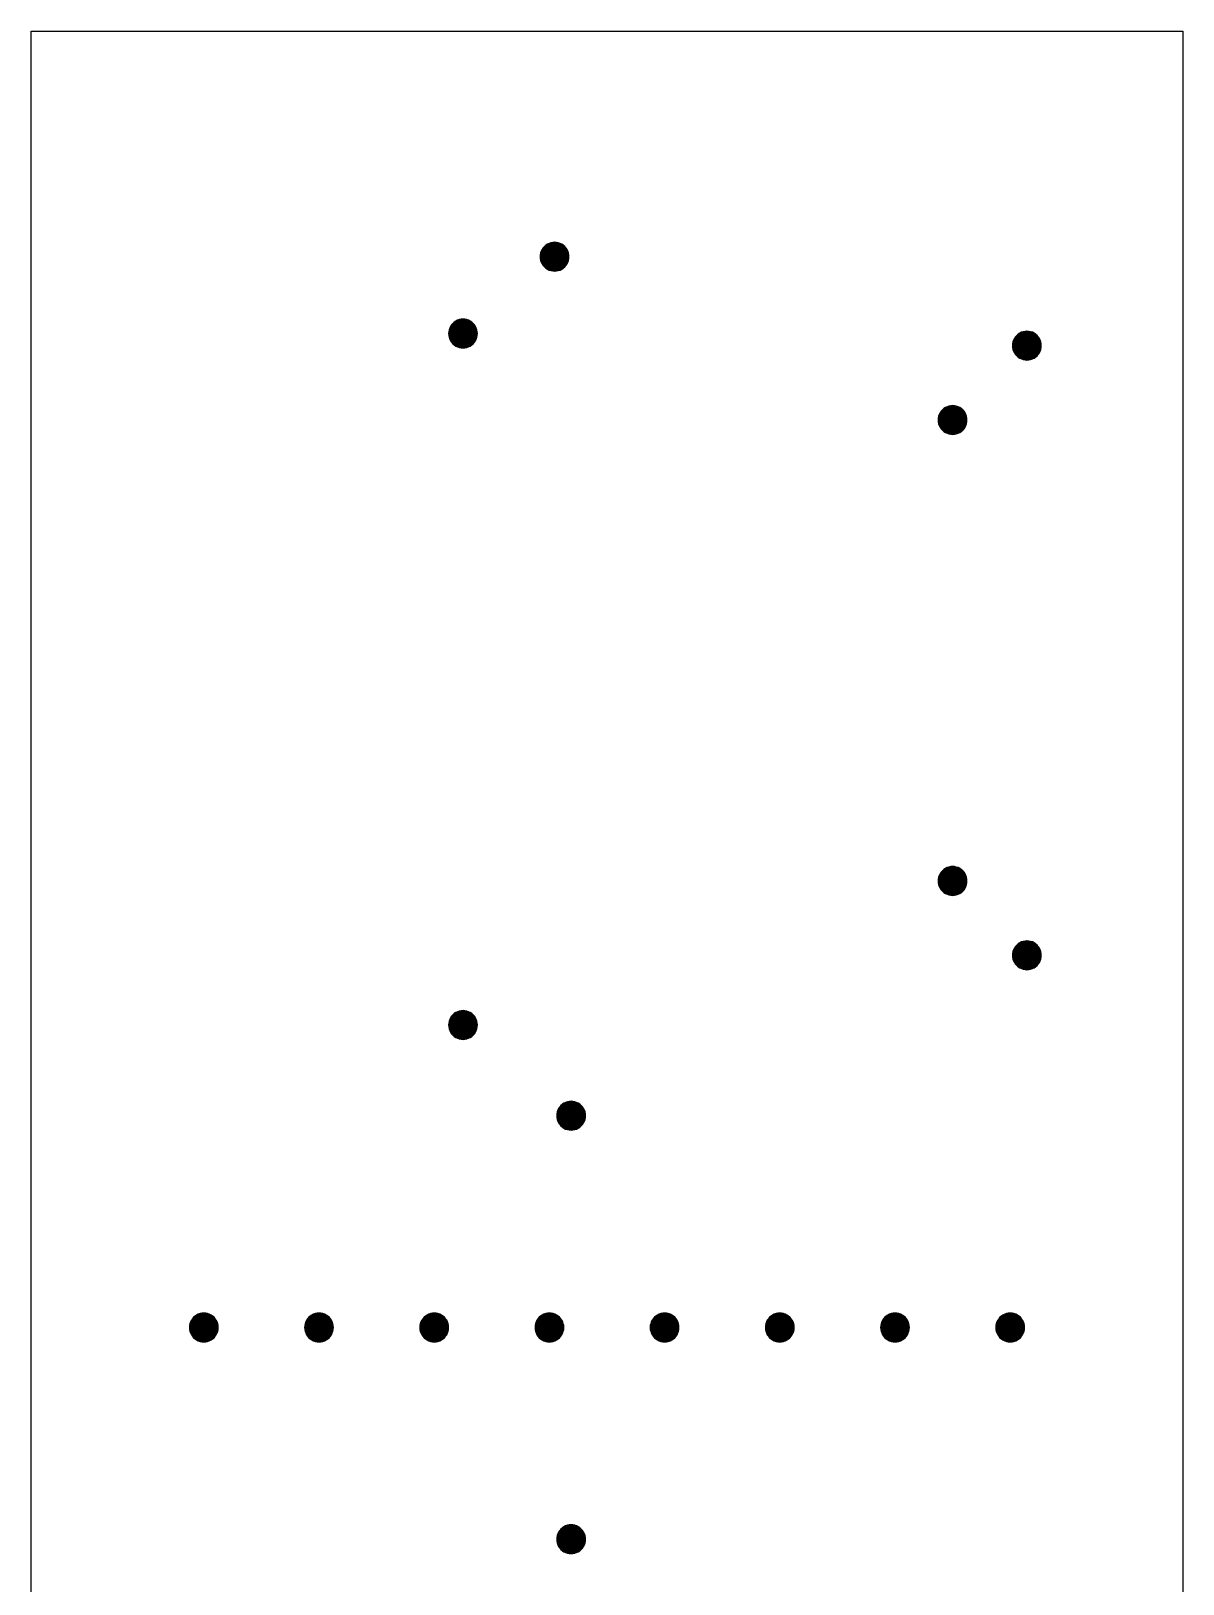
# Model space of a CAD drawing. Extents: x -2 to 177, y -6 to 16.
# Drawn here: x 48 to 52, y 10.11 to 15.5 of the extents above; entities that cross this region are included whole.
import ezdxf

# ---------------------------------------------------------------- set-up
doc = ezdxf.new("R2010")
doc.units = 0
doc.layers.add('Outline', color=1, linetype='continuous')
doc.layers.add('V4', color=164, linetype='continuous')

msp = doc.modelspace()

# ---------------------------------------------------------------- linework, layer by layer
at = {"layer": 'Outline'}
msp.add_lwpolyline([(52, 15.5), (52, 6.5), (48, 6.5), (48, 15.5)], close=True, dxfattribs=at)
at = {"layer": 'V4'}
for points in [[(49.8679, 14.7168), (49.8675, 14.7233), (49.8662, 14.7297), (49.8641, 14.7359), (49.8612, 14.7418), (49.8576, 14.7472), (49.8533, 14.7521), (49.8483, 14.7564), (49.8429, 14.7601), (49.837, 14.763), (49.8308, 14.7651), (49.8244, 14.7663), (49.8179, 14.7668), (49.8114, 14.7663), (49.805, 14.7651), (49.7988, 14.763), (49.7929, 14.7601), (49.7875, 14.7564), (49.7826, 14.7521), (49.7782, 14.7472), (49.7746, 14.7418), (49.7717, 14.7359), (49.7696, 14.7297), (49.7683, 14.7233), (49.7679, 14.7168), (49.7683, 14.7102), (49.7696, 14.7038), (49.7717, 14.6976), (49.7746, 14.6918), (49.7782, 14.6863), (49.7826, 14.6814), (49.7875, 14.6771), (49.7929, 14.6735), (49.7988, 14.6706), (49.805, 14.6685), (49.8114, 14.6672), (49.8179, 14.6668), (49.8244, 14.6672), (49.8308, 14.6685), (49.837, 14.6706), (49.8429, 14.6735), (49.8483, 14.6771), (49.8533, 14.6814), (49.8576, 14.6863), (49.8612, 14.6918), (49.8641, 14.6976), (49.8662, 14.7038), (49.8675, 14.7102), (49.8679, 14.7168)], [(49.55, 14.45), (49.5496, 14.4565), (49.5483, 14.4629), (49.5462, 14.4691), (49.5433, 14.475), (49.5397, 14.4804), (49.5354, 14.4854), (49.5304, 14.4897), (49.525, 14.4933), (49.5191, 14.4962), (49.5129, 14.4983), (49.5065, 14.4996), (49.5, 14.5), (49.4935, 14.4996), (49.4871, 14.4983), (49.4809, 14.4962), (49.475, 14.4933), (49.4696, 14.4897), (49.4646, 14.4854), (49.4603, 14.4804), (49.4567, 14.475), (49.4538, 14.4691), (49.4517, 14.4629), (49.4504, 14.4565), (49.45, 14.45), (49.4504, 14.4435), (49.4517, 14.4371), (49.4538, 14.4309), (49.4567, 14.425), (49.4603, 14.4196), (49.4646, 14.4146), (49.4696, 14.4103), (49.475, 14.4067), (49.4809, 14.4038), (49.4871, 14.4017), (49.4935, 14.4004), (49.5, 14.4), (49.5065, 14.4004), (49.5129, 14.4017), (49.5191, 14.4038), (49.525, 14.4067), (49.5304, 14.4103), (49.5354, 14.4146), (49.5397, 14.4196), (49.5433, 14.425), (49.5462, 14.4309), (49.5483, 14.4371), (49.5496, 14.4435), (49.55, 14.45)], [(51.5081, 14.4081), (51.5077, 14.4146), (51.5064, 14.421), (51.5043, 14.4272), (51.5014, 14.4331), (51.4978, 14.4385), (51.4934, 14.4434), (51.4885, 14.4478), (51.4831, 14.4514), (51.4772, 14.4543), (51.471, 14.4564), (51.4646, 14.4577), (51.4581, 14.4581), (51.4516, 14.4577), (51.4452, 14.4564), (51.439, 14.4543), (51.4331, 14.4514), (51.4277, 14.4478), (51.4227, 14.4434), (51.4184, 14.4385), (51.4148, 14.4331), (51.4119, 14.4272), (51.4098, 14.421), (51.4085, 14.4146), (51.4081, 14.4081), (51.4085, 14.4016), (51.4098, 14.3952), (51.4119, 14.389), (51.4148, 14.3831), (51.4184, 14.3777), (51.4227, 14.3727), (51.4277, 14.3684), (51.4331, 14.3648), (51.439, 14.3619), (51.4452, 14.3598), (51.4516, 14.3585), (51.4581, 14.3581), (51.4646, 14.3585), (51.471, 14.3598), (51.4772, 14.3619), (51.4831, 14.3648), (51.4885, 14.3684), (51.4934, 14.3727), (51.4978, 14.3777), (51.5014, 14.3831), (51.5043, 14.389), (51.5064, 14.3952), (51.5077, 14.4016), (51.5081, 14.4081)], [(51.25, 14.15), (51.2496, 14.1565), (51.2483, 14.1629), (51.2462, 14.1691), (51.2433, 14.175), (51.2397, 14.1804), (51.2354, 14.1854), (51.2304, 14.1897), (51.225, 14.1933), (51.2191, 14.1962), (51.2129, 14.1983), (51.2065, 14.1996), (51.2, 14.2), (51.1935, 14.1996), (51.1871, 14.1983), (51.1809, 14.1962), (51.175, 14.1933), (51.1696, 14.1897), (51.1646, 14.1854), (51.1603, 14.1804), (51.1567, 14.175), (51.1538, 14.1691), (51.1517, 14.1629), (51.1504, 14.1565), (51.15, 14.15), (51.1504, 14.1435), (51.1517, 14.1371), (51.1538, 14.1309), (51.1567, 14.125), (51.1603, 14.1196), (51.1646, 14.1146), (51.1696, 14.1103), (51.175, 14.1067), (51.1809, 14.1038), (51.1871, 14.1017), (51.1935, 14.1004), (51.2, 14.1), (51.2065, 14.1004), (51.2129, 14.1017), (51.2191, 14.1038), (51.225, 14.1067), (51.2304, 14.1103), (51.2354, 14.1146), (51.2397, 14.1196), (51.2433, 14.125), (51.2462, 14.1309), (51.2483, 14.1371), (51.2496, 14.1435), (51.25, 14.15)], [(51.25, 12.55), (51.2496, 12.5565), (51.2483, 12.5629), (51.2462, 12.5691), (51.2433, 12.575), (51.2397, 12.5804), (51.2354, 12.5854), (51.2304, 12.5897), (51.225, 12.5933), (51.2191, 12.5962), (51.2129, 12.5983), (51.2065, 12.5996), (51.2, 12.6), (51.1935, 12.5996), (51.1871, 12.5983), (51.1809, 12.5962), (51.175, 12.5933), (51.1696, 12.5897), (51.1646, 12.5854), (51.1603, 12.5804), (51.1567, 12.575), (51.1538, 12.5691), (51.1517, 12.5629), (51.1504, 12.5565), (51.15, 12.55), (51.1504, 12.5435), (51.1517, 12.5371), (51.1538, 12.5309), (51.1567, 12.525), (51.1603, 12.5196), (51.1646, 12.5146), (51.1696, 12.5103), (51.175, 12.5067), (51.1809, 12.5038), (51.1871, 12.5017), (51.1935, 12.5004), (51.2, 12.5), (51.2065, 12.5004), (51.2129, 12.5017), (51.2191, 12.5038), (51.225, 12.5067), (51.2304, 12.5103), (51.2354, 12.5146), (51.2397, 12.5196), (51.2433, 12.525), (51.2462, 12.5309), (51.2483, 12.5371), (51.2496, 12.5435), (51.25, 12.55)], [(51.5081, 12.2919), (51.5077, 12.2984), (51.5064, 12.3048), (51.5043, 12.311), (51.5014, 12.3169), (51.4978, 12.3223), (51.4934, 12.3273), (51.4885, 12.3316), (51.4831, 12.3352), (51.4772, 12.3381), (51.471, 12.3402), (51.4646, 12.3415), (51.4581, 12.3419), (51.4516, 12.3415), (51.4452, 12.3402), (51.439, 12.3381), (51.4331, 12.3352), (51.4277, 12.3316), (51.4227, 12.3273), (51.4184, 12.3223), (51.4148, 12.3169), (51.4119, 12.311), (51.4098, 12.3048), (51.4085, 12.2984), (51.4081, 12.2919), (51.4085, 12.2854), (51.4098, 12.279), (51.4119, 12.2728), (51.4148, 12.2669), (51.4184, 12.2615), (51.4227, 12.2566), (51.4277, 12.2522), (51.4331, 12.2486), (51.439, 12.2457), (51.4452, 12.2436), (51.4516, 12.2423), (51.4581, 12.2419), (51.4646, 12.2423), (51.471, 12.2436), (51.4772, 12.2457), (51.4831, 12.2486), (51.4885, 12.2522), (51.4934, 12.2566), (51.4978, 12.2615), (51.5014, 12.2669), (51.5043, 12.2728), (51.5064, 12.279), (51.5077, 12.2854), (51.5081, 12.2919)], [(49.55, 12.05), (49.5496, 12.0565), (49.5483, 12.0629), (49.5462, 12.0691), (49.5433, 12.075), (49.5397, 12.0804), (49.5354, 12.0854), (49.5304, 12.0897), (49.525, 12.0933), (49.5191, 12.0962), (49.5129, 12.0983), (49.5065, 12.0996), (49.5, 12.1), (49.4935, 12.0996), (49.4871, 12.0983), (49.4809, 12.0962), (49.475, 12.0933), (49.4696, 12.0897), (49.4646, 12.0854), (49.4603, 12.0804), (49.4567, 12.075), (49.4538, 12.0691), (49.4517, 12.0629), (49.4504, 12.0565), (49.45, 12.05), (49.4504, 12.0435), (49.4517, 12.0371), (49.4538, 12.0309), (49.4567, 12.025), (49.4603, 12.0196), (49.4646, 12.0146), (49.4696, 12.0103), (49.475, 12.0067), (49.4809, 12.0038), (49.4871, 12.0017), (49.4935, 12.0004), (49.5, 12), (49.5065, 12.0004), (49.5129, 12.0017), (49.5191, 12.0038), (49.525, 12.0067), (49.5304, 12.0103), (49.5354, 12.0146), (49.5397, 12.0196), (49.5433, 12.025), (49.5462, 12.0309), (49.5483, 12.0371), (49.5496, 12.0435), (49.55, 12.05)], [(49.9254, 11.735), (49.9249, 11.7416), (49.9237, 11.748), (49.9216, 11.7542), (49.9187, 11.76), (49.915, 11.7655), (49.9107, 11.7704), (49.9058, 11.7747), (49.9004, 11.7783), (49.8945, 11.7812), (49.8883, 11.7833), (49.8819, 11.7846), (49.8754, 11.785), (49.8688, 11.7846), (49.8624, 11.7833), (49.8562, 11.7812), (49.8504, 11.7783), (49.8449, 11.7747), (49.84, 11.7704), (49.8357, 11.7655), (49.8321, 11.76), (49.8292, 11.7542), (49.8271, 11.748), (49.8258, 11.7416), (49.8254, 11.735), (49.8258, 11.7285), (49.8271, 11.7221), (49.8292, 11.7159), (49.8321, 11.71), (49.8357, 11.7046), (49.84, 11.6997), (49.8449, 11.6954), (49.8504, 11.6917), (49.8562, 11.6888), (49.8624, 11.6867), (49.8688, 11.6855), (49.8754, 11.685), (49.8819, 11.6855), (49.8883, 11.6867), (49.8945, 11.6888), (49.9004, 11.6917), (49.9058, 11.6954), (49.9107, 11.6997), (49.915, 11.7046), (49.9187, 11.71), (49.9216, 11.7159), (49.9237, 11.7221), (49.9249, 11.7285), (49.9254, 11.735)], [(48.65, 11), (48.6496, 11.0065), (48.6483, 11.0129), (48.6462, 11.0191), (48.6433, 11.025), (48.6397, 11.0304), (48.6354, 11.0354), (48.6304, 11.0397), (48.625, 11.0433), (48.6191, 11.0462), (48.6129, 11.0483), (48.6065, 11.0496), (48.6, 11.05), (48.5935, 11.0496), (48.5871, 11.0483), (48.5809, 11.0462), (48.575, 11.0433), (48.5696, 11.0397), (48.5646, 11.0354), (48.5603, 11.0304), (48.5567, 11.025), (48.5538, 11.0191), (48.5517, 11.0129), (48.5504, 11.0065), (48.55, 11), (48.5504, 10.9935), (48.5517, 10.9871), (48.5538, 10.9809), (48.5567, 10.975), (48.5603, 10.9696), (48.5646, 10.9646), (48.5696, 10.9603), (48.575, 10.9567), (48.5809, 10.9538), (48.5871, 10.9517), (48.5935, 10.9504), (48.6, 10.95), (48.6065, 10.9504), (48.6129, 10.9517), (48.6191, 10.9538), (48.625, 10.9567), (48.6304, 10.9603), (48.6354, 10.9646), (48.6397, 10.9696), (48.6433, 10.975), (48.6462, 10.9809), (48.6483, 10.9871), (48.6496, 10.9935), (48.65, 11)], [(49.05, 11), (49.0496, 11.0065), (49.0483, 11.0129), (49.0462, 11.0191), (49.0433, 11.025), (49.0397, 11.0304), (49.0354, 11.0354), (49.0304, 11.0397), (49.025, 11.0433), (49.0191, 11.0462), (49.0129, 11.0483), (49.0065, 11.0496), (49, 11.05), (48.9935, 11.0496), (48.9871, 11.0483), (48.9809, 11.0462), (48.975, 11.0433), (48.9696, 11.0397), (48.9646, 11.0354), (48.9603, 11.0304), (48.9567, 11.025), (48.9538, 11.0191), (48.9517, 11.0129), (48.9504, 11.0065), (48.95, 11), (48.9504, 10.9935), (48.9517, 10.9871), (48.9538, 10.9809), (48.9567, 10.975), (48.9603, 10.9696), (48.9646, 10.9646), (48.9696, 10.9603), (48.975, 10.9567), (48.9809, 10.9538), (48.9871, 10.9517), (48.9935, 10.9504), (49, 10.95), (49.0065, 10.9504), (49.0129, 10.9517), (49.0191, 10.9538), (49.025, 10.9567), (49.0304, 10.9603), (49.0354, 10.9646), (49.0397, 10.9696), (49.0433, 10.975), (49.0462, 10.9809), (49.0483, 10.9871), (49.0496, 10.9935), (49.05, 11)], [(49.45, 11), (49.4496, 11.0065), (49.4483, 11.0129), (49.4462, 11.0191), (49.4433, 11.025), (49.4397, 11.0304), (49.4354, 11.0354), (49.4304, 11.0397), (49.425, 11.0433), (49.4191, 11.0462), (49.4129, 11.0483), (49.4065, 11.0496), (49.4, 11.05), (49.3935, 11.0496), (49.3871, 11.0483), (49.3809, 11.0462), (49.375, 11.0433), (49.3696, 11.0397), (49.3646, 11.0354), (49.3603, 11.0304), (49.3567, 11.025), (49.3538, 11.0191), (49.3517, 11.0129), (49.3504, 11.0065), (49.35, 11), (49.3504, 10.9935), (49.3517, 10.9871), (49.3538, 10.9809), (49.3567, 10.975), (49.3603, 10.9696), (49.3646, 10.9646), (49.3696, 10.9603), (49.375, 10.9567), (49.3809, 10.9538), (49.3871, 10.9517), (49.3935, 10.9504), (49.4, 10.95), (49.4065, 10.9504), (49.4129, 10.9517), (49.4191, 10.9538), (49.425, 10.9567), (49.4304, 10.9603), (49.4354, 10.9646), (49.4397, 10.9696), (49.4433, 10.975), (49.4462, 10.9809), (49.4483, 10.9871), (49.4496, 10.9935), (49.45, 11)], [(49.85, 11), (49.8496, 11.0065), (49.8483, 11.0129), (49.8462, 11.0191), (49.8433, 11.025), (49.8397, 11.0304), (49.8354, 11.0354), (49.8304, 11.0397), (49.825, 11.0433), (49.8191, 11.0462), (49.8129, 11.0483), (49.8065, 11.0496), (49.8, 11.05), (49.7935, 11.0496), (49.7871, 11.0483), (49.7809, 11.0462), (49.775, 11.0433), (49.7696, 11.0397), (49.7646, 11.0354), (49.7603, 11.0304), (49.7567, 11.025), (49.7538, 11.0191), (49.7517, 11.0129), (49.7504, 11.0065), (49.75, 11), (49.7504, 10.9935), (49.7517, 10.9871), (49.7538, 10.9809), (49.7567, 10.975), (49.7603, 10.9696), (49.7646, 10.9646), (49.7696, 10.9603), (49.775, 10.9567), (49.7809, 10.9538), (49.7871, 10.9517), (49.7935, 10.9504), (49.8, 10.95), (49.8065, 10.9504), (49.8129, 10.9517), (49.8191, 10.9538), (49.825, 10.9567), (49.8304, 10.9603), (49.8354, 10.9646), (49.8397, 10.9696), (49.8433, 10.975), (49.8462, 10.9809), (49.8483, 10.9871), (49.8496, 10.9935), (49.85, 11)], [(50.25, 11), (50.2496, 11.0065), (50.2483, 11.0129), (50.2462, 11.0191), (50.2433, 11.025), (50.2397, 11.0304), (50.2354, 11.0354), (50.2304, 11.0397), (50.225, 11.0433), (50.2191, 11.0462), (50.2129, 11.0483), (50.2065, 11.0496), (50.2, 11.05), (50.1935, 11.0496), (50.1871, 11.0483), (50.1809, 11.0462), (50.175, 11.0433), (50.1696, 11.0397), (50.1646, 11.0354), (50.1603, 11.0304), (50.1567, 11.025), (50.1538, 11.0191), (50.1517, 11.0129), (50.1504, 11.0065), (50.15, 11), (50.1504, 10.9935), (50.1517, 10.9871), (50.1538, 10.9809), (50.1567, 10.975), (50.1603, 10.9696), (50.1646, 10.9646), (50.1696, 10.9603), (50.175, 10.9567), (50.1809, 10.9538), (50.1871, 10.9517), (50.1935, 10.9504), (50.2, 10.95), (50.2065, 10.9504), (50.2129, 10.9517), (50.2191, 10.9538), (50.225, 10.9567), (50.2304, 10.9603), (50.2354, 10.9646), (50.2397, 10.9696), (50.2433, 10.975), (50.2462, 10.9809), (50.2483, 10.9871), (50.2496, 10.9935), (50.25, 11)], [(50.65, 11), (50.6496, 11.0065), (50.6483, 11.0129), (50.6462, 11.0191), (50.6433, 11.025), (50.6397, 11.0304), (50.6354, 11.0354), (50.6304, 11.0397), (50.625, 11.0433), (50.6191, 11.0462), (50.6129, 11.0483), (50.6065, 11.0496), (50.6, 11.05), (50.5935, 11.0496), (50.5871, 11.0483), (50.5809, 11.0462), (50.575, 11.0433), (50.5696, 11.0397), (50.5646, 11.0354), (50.5603, 11.0304), (50.5567, 11.025), (50.5538, 11.0191), (50.5517, 11.0129), (50.5504, 11.0065), (50.55, 11), (50.5504, 10.9935), (50.5517, 10.9871), (50.5538, 10.9809), (50.5567, 10.975), (50.5603, 10.9696), (50.5646, 10.9646), (50.5696, 10.9603), (50.575, 10.9567), (50.5809, 10.9538), (50.5871, 10.9517), (50.5935, 10.9504), (50.6, 10.95), (50.6065, 10.9504), (50.6129, 10.9517), (50.6191, 10.9538), (50.625, 10.9567), (50.6304, 10.9603), (50.6354, 10.9646), (50.6397, 10.9696), (50.6433, 10.975), (50.6462, 10.9809), (50.6483, 10.9871), (50.6496, 10.9935), (50.65, 11)], [(51.05, 11), (51.0496, 11.0065), (51.0483, 11.0129), (51.0462, 11.0191), (51.0433, 11.025), (51.0397, 11.0304), (51.0354, 11.0354), (51.0304, 11.0397), (51.025, 11.0433), (51.0191, 11.0462), (51.0129, 11.0483), (51.0065, 11.0496), (51, 11.05), (50.9935, 11.0496), (50.9871, 11.0483), (50.9809, 11.0462), (50.975, 11.0433), (50.9696, 11.0397), (50.9646, 11.0354), (50.9603, 11.0304), (50.9567, 11.025), (50.9538, 11.0191), (50.9517, 11.0129), (50.9504, 11.0065), (50.95, 11), (50.9504, 10.9935), (50.9517, 10.9871), (50.9538, 10.9809), (50.9567, 10.975), (50.9603, 10.9696), (50.9646, 10.9646), (50.9696, 10.9603), (50.975, 10.9567), (50.9809, 10.9538), (50.9871, 10.9517), (50.9935, 10.9504), (51, 10.95), (51.0065, 10.9504), (51.0129, 10.9517), (51.0191, 10.9538), (51.025, 10.9567), (51.0304, 10.9603), (51.0354, 10.9646), (51.0397, 10.9696), (51.0433, 10.975), (51.0462, 10.9809), (51.0483, 10.9871), (51.0496, 10.9935), (51.05, 11)], [(51.45, 11), (51.4496, 11.0065), (51.4483, 11.0129), (51.4462, 11.0191), (51.4433, 11.025), (51.4397, 11.0304), (51.4354, 11.0354), (51.4304, 11.0397), (51.425, 11.0433), (51.4191, 11.0462), (51.4129, 11.0483), (51.4065, 11.0496), (51.4, 11.05), (51.3935, 11.0496), (51.3871, 11.0483), (51.3809, 11.0462), (51.375, 11.0433), (51.3696, 11.0397), (51.3646, 11.0354), (51.3603, 11.0304), (51.3567, 11.025), (51.3538, 11.0191), (51.3517, 11.0129), (51.3504, 11.0065), (51.35, 11), (51.3504, 10.9935), (51.3517, 10.9871), (51.3538, 10.9809), (51.3567, 10.975), (51.3603, 10.9696), (51.3646, 10.9646), (51.3696, 10.9603), (51.375, 10.9567), (51.3809, 10.9538), (51.3871, 10.9517), (51.3935, 10.9504), (51.4, 10.95), (51.4065, 10.9504), (51.4129, 10.9517), (51.4191, 10.9538), (51.425, 10.9567), (51.4304, 10.9603), (51.4354, 10.9646), (51.4397, 10.9696), (51.4433, 10.975), (51.4462, 10.9809), (51.4483, 10.9871), (51.4496, 10.9935), (51.45, 11)], [(49.9254, 10.265), (49.9249, 10.2715), (49.9237, 10.2779), (49.9216, 10.2841), (49.9187, 10.29), (49.915, 10.2954), (49.9107, 10.3003), (49.9058, 10.3046), (49.9004, 10.3083), (49.8945, 10.3112), (49.8883, 10.3133), (49.8819, 10.3145), (49.8754, 10.315), (49.8688, 10.3145), (49.8624, 10.3133), (49.8562, 10.3112), (49.8504, 10.3083), (49.8449, 10.3046), (49.84, 10.3003), (49.8357, 10.2954), (49.8321, 10.29), (49.8292, 10.2841), (49.8271, 10.2779), (49.8258, 10.2715), (49.8254, 10.265), (49.8258, 10.2584), (49.8271, 10.252), (49.8292, 10.2458), (49.8321, 10.24), (49.8357, 10.2345), (49.84, 10.2296), (49.8449, 10.2253), (49.8504, 10.2217), (49.8562, 10.2188), (49.8624, 10.2167), (49.8688, 10.2154), (49.8754, 10.215), (49.8819, 10.2154), (49.8883, 10.2167), (49.8945, 10.2188), (49.9004, 10.2217), (49.9058, 10.2253), (49.9107, 10.2296), (49.915, 10.2345), (49.9187, 10.24), (49.9216, 10.2458), (49.9237, 10.252), (49.9249, 10.2584), (49.9254, 10.265)]]:
    msp.add_lwpolyline(points, close=True, dxfattribs=at)
for points in [[(49.7717, 14.7359), (49.7679, 14.7168), (49.8179, 14.7168)], [(49.7679, 14.7168), (49.7717, 14.6976), (49.8179, 14.7168)], [(49.7826, 14.7521), (49.7717, 14.7359), (49.8179, 14.7168)], [(49.7717, 14.6976), (49.7826, 14.6814), (49.8179, 14.7168)], [(49.7988, 14.763), (49.7826, 14.7521), (49.8179, 14.7168)], [(49.7826, 14.6814), (49.7988, 14.6706), (49.8179, 14.7168)], [(49.8179, 14.7668), (49.7988, 14.763), (49.8179, 14.7168)], [(49.7988, 14.6706), (49.8179, 14.6668), (49.8179, 14.7168)], [(49.837, 14.763), (49.8179, 14.7668), (49.8179, 14.7168)], [(49.8533, 14.7521), (49.837, 14.763), (49.8179, 14.7168)], [(49.8641, 14.7359), (49.8533, 14.7521), (49.8179, 14.7168)], [(49.8679, 14.7168), (49.8641, 14.7359), (49.8179, 14.7168)], [(49.8179, 14.6668), (49.837, 14.6706), (49.8179, 14.7168)], [(49.837, 14.6706), (49.8533, 14.6814), (49.8179, 14.7168)], [(49.8533, 14.6814), (49.8641, 14.6976), (49.8179, 14.7168)], [(49.8641, 14.6976), (49.8679, 14.7168), (49.8179, 14.7168)], [(49.5, 14.5), (49.4809, 14.4962), (49.5, 14.45)], [(49.5191, 14.4962), (49.5, 14.5), (49.5, 14.45)], [(49.4538, 14.4691), (49.45, 14.45), (49.5, 14.45)], [(49.45, 14.45), (49.4538, 14.4309), (49.5, 14.45)], [(49.4646, 14.4854), (49.4538, 14.4691), (49.5, 14.45)], [(49.4538, 14.4309), (49.4646, 14.4146), (49.5, 14.45)], [(49.4809, 14.4962), (49.4646, 14.4854), (49.5, 14.45)], [(49.4646, 14.4146), (49.4809, 14.4038), (49.5, 14.45)], [(49.4809, 14.4038), (49.5, 14.4), (49.5, 14.45)], [(49.5354, 14.4854), (49.5191, 14.4962), (49.5, 14.45)], [(49.5462, 14.4691), (49.5354, 14.4854), (49.5, 14.45)], [(49.55, 14.45), (49.5462, 14.4691), (49.5, 14.45)], [(49.5, 14.4), (49.5191, 14.4038), (49.5, 14.45)], [(49.5191, 14.4038), (49.5354, 14.4146), (49.5, 14.45)], [(49.5354, 14.4146), (49.5462, 14.4309), (49.5, 14.45)], [(49.5462, 14.4309), (49.55, 14.45), (49.5, 14.45)], [(51.439, 14.4543), (51.4227, 14.4434), (51.4581, 14.4081)], [(51.4581, 14.4581), (51.439, 14.4543), (51.4581, 14.4081)], [(51.4772, 14.4543), (51.4581, 14.4581), (51.4581, 14.4081)], [(51.4934, 14.4434), (51.4772, 14.4543), (51.4581, 14.4081)], [(51.4119, 14.4272), (51.4081, 14.4081), (51.4581, 14.4081)], [(51.4081, 14.4081), (51.4119, 14.389), (51.4581, 14.4081)], [(51.4227, 14.4434), (51.4119, 14.4272), (51.4581, 14.4081)], [(51.4119, 14.389), (51.4227, 14.3727), (51.4581, 14.4081)], [(51.4227, 14.3727), (51.439, 14.3619), (51.4581, 14.4081)], [(51.439, 14.3619), (51.4581, 14.3581), (51.4581, 14.4081)], [(51.5043, 14.4272), (51.4934, 14.4434), (51.4581, 14.4081)], [(51.5081, 14.4081), (51.5043, 14.4272), (51.4581, 14.4081)], [(51.4581, 14.3581), (51.4772, 14.3619), (51.4581, 14.4081)], [(51.4772, 14.3619), (51.4934, 14.3727), (51.4581, 14.4081)], [(51.4934, 14.3727), (51.5043, 14.389), (51.4581, 14.4081)], [(51.5043, 14.389), (51.5081, 14.4081), (51.4581, 14.4081)], [(51.1646, 14.1854), (51.1538, 14.1691), (51.2, 14.15)], [(51.1809, 14.1962), (51.1646, 14.1854), (51.2, 14.15)], [(51.2, 14.2), (51.1809, 14.1962), (51.2, 14.15)], [(51.2191, 14.1962), (51.2, 14.2), (51.2, 14.15)], [(51.2354, 14.1854), (51.2191, 14.1962), (51.2, 14.15)], [(51.2462, 14.1691), (51.2354, 14.1854), (51.2, 14.15)], [(51.1538, 14.1691), (51.15, 14.15), (51.2, 14.15)], [(51.15, 14.15), (51.1538, 14.1309), (51.2, 14.15)], [(51.1538, 14.1309), (51.1646, 14.1146), (51.2, 14.15)], [(51.1646, 14.1146), (51.1809, 14.1038), (51.2, 14.15)], [(51.1809, 14.1038), (51.2, 14.1), (51.2, 14.15)], [(51.25, 14.15), (51.2462, 14.1691), (51.2, 14.15)], [(51.2, 14.1), (51.2191, 14.1038), (51.2, 14.15)], [(51.2191, 14.1038), (51.2354, 14.1146), (51.2, 14.15)], [(51.2354, 14.1146), (51.2462, 14.1309), (51.2, 14.15)], [(51.2462, 14.1309), (51.25, 14.15), (51.2, 14.15)], [(51.1538, 12.5691), (51.15, 12.55), (51.2, 12.55)], [(51.1646, 12.5854), (51.1538, 12.5691), (51.2, 12.55)], [(51.1809, 12.5962), (51.1646, 12.5854), (51.2, 12.55)], [(51.2, 12.6), (51.1809, 12.5962), (51.2, 12.55)], [(51.2191, 12.5962), (51.2, 12.6), (51.2, 12.55)], [(51.2354, 12.5854), (51.2191, 12.5962), (51.2, 12.55)], [(51.2462, 12.5691), (51.2354, 12.5854), (51.2, 12.55)], [(51.25, 12.55), (51.2462, 12.5691), (51.2, 12.55)], [(51.15, 12.55), (51.1538, 12.5309), (51.2, 12.55)], [(51.1538, 12.5309), (51.1646, 12.5146), (51.2, 12.55)], [(51.1646, 12.5146), (51.1809, 12.5038), (51.2, 12.55)], [(51.1809, 12.5038), (51.2, 12.5), (51.2, 12.55)], [(51.2, 12.5), (51.2191, 12.5038), (51.2, 12.55)], [(51.2191, 12.5038), (51.2354, 12.5146), (51.2, 12.55)], [(51.2354, 12.5146), (51.2462, 12.5309), (51.2, 12.55)], [(51.2462, 12.5309), (51.25, 12.55), (51.2, 12.55)], [(51.4119, 12.311), (51.4081, 12.2919), (51.4581, 12.2919)], [(51.4081, 12.2919), (51.4119, 12.2728), (51.4581, 12.2919)], [(51.4227, 12.3273), (51.4119, 12.311), (51.4581, 12.2919)], [(51.4119, 12.2728), (51.4227, 12.2566), (51.4581, 12.2919)], [(51.439, 12.3381), (51.4227, 12.3273), (51.4581, 12.2919)], [(51.4227, 12.2566), (51.439, 12.2457), (51.4581, 12.2919)], [(51.4581, 12.3419), (51.439, 12.3381), (51.4581, 12.2919)], [(51.439, 12.2457), (51.4581, 12.2419), (51.4581, 12.2919)], [(51.4772, 12.3381), (51.4581, 12.3419), (51.4581, 12.2919)], [(51.4934, 12.3273), (51.4772, 12.3381), (51.4581, 12.2919)], [(51.5043, 12.311), (51.4934, 12.3273), (51.4581, 12.2919)], [(51.5081, 12.2919), (51.5043, 12.311), (51.4581, 12.2919)], [(51.4581, 12.2419), (51.4772, 12.2457), (51.4581, 12.2919)], [(51.4772, 12.2457), (51.4934, 12.2566), (51.4581, 12.2919)], [(51.4934, 12.2566), (51.5043, 12.2728), (51.4581, 12.2919)], [(51.5043, 12.2728), (51.5081, 12.2919), (51.4581, 12.2919)], [(49.4646, 12.0854), (49.4538, 12.0691), (49.5, 12.05)], [(49.4809, 12.0962), (49.4646, 12.0854), (49.5, 12.05)], [(49.5, 12.1), (49.4809, 12.0962), (49.5, 12.05)], [(49.5191, 12.0962), (49.5, 12.1), (49.5, 12.05)], [(49.5354, 12.0854), (49.5191, 12.0962), (49.5, 12.05)], [(49.5462, 12.0691), (49.5354, 12.0854), (49.5, 12.05)], [(49.4538, 12.0691), (49.45, 12.05), (49.5, 12.05)], [(49.45, 12.05), (49.4538, 12.0309), (49.5, 12.05)], [(49.4538, 12.0309), (49.4646, 12.0146), (49.5, 12.05)], [(49.4646, 12.0146), (49.4809, 12.0038), (49.5, 12.05)], [(49.4809, 12.0038), (49.5, 12), (49.5, 12.05)], [(49.55, 12.05), (49.5462, 12.0691), (49.5, 12.05)], [(49.5, 12), (49.5191, 12.0038), (49.5, 12.05)], [(49.5191, 12.0038), (49.5354, 12.0146), (49.5, 12.05)], [(49.5354, 12.0146), (49.5462, 12.0309), (49.5, 12.05)], [(49.5462, 12.0309), (49.55, 12.05), (49.5, 12.05)], [(49.8292, 11.7542), (49.8254, 11.735), (49.8754, 11.735)], [(49.84, 11.7704), (49.8292, 11.7542), (49.8754, 11.735)], [(49.8562, 11.7812), (49.84, 11.7704), (49.8754, 11.735)], [(49.8754, 11.785), (49.8562, 11.7812), (49.8754, 11.735)], [(49.8945, 11.7812), (49.8754, 11.785), (49.8754, 11.735)], [(49.9107, 11.7704), (49.8945, 11.7812), (49.8754, 11.735)], [(49.9216, 11.7542), (49.9107, 11.7704), (49.8754, 11.735)], [(49.9254, 11.735), (49.9216, 11.7542), (49.8754, 11.735)], [(49.8254, 11.735), (49.8292, 11.7159), (49.8754, 11.735)], [(49.8292, 11.7159), (49.84, 11.6997), (49.8754, 11.735)], [(49.84, 11.6997), (49.8562, 11.6888), (49.8754, 11.735)], [(49.8562, 11.6888), (49.8754, 11.685), (49.8754, 11.735)], [(49.8754, 11.685), (49.8945, 11.6888), (49.8754, 11.735)], [(49.8945, 11.6888), (49.9107, 11.6997), (49.8754, 11.735)], [(49.9107, 11.6997), (49.9216, 11.7159), (49.8754, 11.735)], [(49.9216, 11.7159), (49.9254, 11.735), (49.8754, 11.735)], [(48.6, 11.05), (48.5809, 11.0462), (48.6, 11)], [(48.6191, 11.0462), (48.6, 11.05), (48.6, 11)], [(49, 11.05), (48.9809, 11.0462), (49, 11)], [(49.0191, 11.0462), (49, 11.05), (49, 11)], [(49.4, 11.05), (49.3809, 11.0462), (49.4, 11)], [(49.4191, 11.0462), (49.4, 11.05), (49.4, 11)], [(49.8, 11.05), (49.7809, 11.0462), (49.8, 11)], [(49.8191, 11.0462), (49.8, 11.05), (49.8, 11)], [(50.2, 11.05), (50.1809, 11.0462), (50.2, 11)], [(50.2191, 11.0462), (50.2, 11.05), (50.2, 11)], [(50.6, 11.05), (50.5809, 11.0462), (50.6, 11)], [(50.6191, 11.0462), (50.6, 11.05), (50.6, 11)], [(51, 11.05), (50.9809, 11.0462), (51, 11)], [(51.0191, 11.0462), (51, 11.05), (51, 11)], [(51.4, 11.05), (51.3809, 11.0462), (51.4, 11)], [(51.4191, 11.0462), (51.4, 11.05), (51.4, 11)], [(48.5538, 11.0191), (48.55, 11), (48.6, 11)], [(48.55, 11), (48.5538, 10.9809), (48.6, 11)], [(48.5646, 11.0354), (48.5538, 11.0191), (48.6, 11)], [(48.5538, 10.9809), (48.5646, 10.9646), (48.6, 11)], [(48.5809, 11.0462), (48.5646, 11.0354), (48.6, 11)], [(48.5646, 10.9646), (48.5809, 10.9538), (48.6, 11)], [(48.5809, 10.9538), (48.6, 10.95), (48.6, 11)], [(48.6354, 11.0354), (48.6191, 11.0462), (48.6, 11)], [(48.6462, 11.0191), (48.6354, 11.0354), (48.6, 11)], [(48.65, 11), (48.6462, 11.0191), (48.6, 11)], [(48.6, 10.95), (48.6191, 10.9538), (48.6, 11)], [(48.6191, 10.9538), (48.6354, 10.9646), (48.6, 11)], [(48.6354, 10.9646), (48.6462, 10.9809), (48.6, 11)], [(48.6462, 10.9809), (48.65, 11), (48.6, 11)], [(48.9538, 11.0191), (48.95, 11), (49, 11)], [(48.95, 11), (48.9538, 10.9809), (49, 11)], [(48.9646, 11.0354), (48.9538, 11.0191), (49, 11)], [(48.9538, 10.9809), (48.9646, 10.9646), (49, 11)], [(48.9809, 11.0462), (48.9646, 11.0354), (49, 11)], [(48.9646, 10.9646), (48.9809, 10.9538), (49, 11)], [(48.9809, 10.9538), (49, 10.95), (49, 11)], [(49.0354, 11.0354), (49.0191, 11.0462), (49, 11)], [(49.0462, 11.0191), (49.0354, 11.0354), (49, 11)], [(49.05, 11), (49.0462, 11.0191), (49, 11)], [(49, 10.95), (49.0191, 10.9538), (49, 11)], [(49.0191, 10.9538), (49.0354, 10.9646), (49, 11)], [(49.0354, 10.9646), (49.0462, 10.9809), (49, 11)], [(49.0462, 10.9809), (49.05, 11), (49, 11)], [(49.3538, 11.0191), (49.35, 11), (49.4, 11)], [(49.35, 11), (49.3538, 10.9809), (49.4, 11)], [(49.3646, 11.0354), (49.3538, 11.0191), (49.4, 11)], [(49.3538, 10.9809), (49.3646, 10.9646), (49.4, 11)], [(49.3809, 11.0462), (49.3646, 11.0354), (49.4, 11)], [(49.3646, 10.9646), (49.3809, 10.9538), (49.4, 11)], [(49.3809, 10.9538), (49.4, 10.95), (49.4, 11)], [(49.4354, 11.0354), (49.4191, 11.0462), (49.4, 11)], [(49.4462, 11.0191), (49.4354, 11.0354), (49.4, 11)], [(49.45, 11), (49.4462, 11.0191), (49.4, 11)], [(49.4, 10.95), (49.4191, 10.9538), (49.4, 11)], [(49.4191, 10.9538), (49.4354, 10.9646), (49.4, 11)], [(49.4354, 10.9646), (49.4462, 10.9809), (49.4, 11)], [(49.4462, 10.9809), (49.45, 11), (49.4, 11)], [(49.7538, 11.0191), (49.75, 11), (49.8, 11)], [(49.75, 11), (49.7538, 10.9809), (49.8, 11)], [(49.7646, 11.0354), (49.7538, 11.0191), (49.8, 11)], [(49.7538, 10.9809), (49.7646, 10.9646), (49.8, 11)], [(49.7809, 11.0462), (49.7646, 11.0354), (49.8, 11)], [(49.7646, 10.9646), (49.7809, 10.9538), (49.8, 11)], [(49.7809, 10.9538), (49.8, 10.95), (49.8, 11)], [(49.8354, 11.0354), (49.8191, 11.0462), (49.8, 11)], [(49.8462, 11.0191), (49.8354, 11.0354), (49.8, 11)], [(49.85, 11), (49.8462, 11.0191), (49.8, 11)], [(49.8, 10.95), (49.8191, 10.9538), (49.8, 11)], [(49.8191, 10.9538), (49.8354, 10.9646), (49.8, 11)], [(49.8354, 10.9646), (49.8462, 10.9809), (49.8, 11)], [(49.8462, 10.9809), (49.85, 11), (49.8, 11)], [(50.1538, 11.0191), (50.15, 11), (50.2, 11)], [(50.15, 11), (50.1538, 10.9809), (50.2, 11)], [(50.1646, 11.0354), (50.1538, 11.0191), (50.2, 11)], [(50.1538, 10.9809), (50.1646, 10.9646), (50.2, 11)], [(50.1809, 11.0462), (50.1646, 11.0354), (50.2, 11)], [(50.1646, 10.9646), (50.1809, 10.9538), (50.2, 11)], [(50.1809, 10.9538), (50.2, 10.95), (50.2, 11)], [(50.2354, 11.0354), (50.2191, 11.0462), (50.2, 11)], [(50.2462, 11.0191), (50.2354, 11.0354), (50.2, 11)], [(50.25, 11), (50.2462, 11.0191), (50.2, 11)], [(50.2, 10.95), (50.2191, 10.9538), (50.2, 11)], [(50.2191, 10.9538), (50.2354, 10.9646), (50.2, 11)], [(50.2354, 10.9646), (50.2462, 10.9809), (50.2, 11)], [(50.2462, 10.9809), (50.25, 11), (50.2, 11)], [(50.5538, 11.0191), (50.55, 11), (50.6, 11)], [(50.55, 11), (50.5538, 10.9809), (50.6, 11)], [(50.5646, 11.0354), (50.5538, 11.0191), (50.6, 11)], [(50.5538, 10.9809), (50.5646, 10.9646), (50.6, 11)], [(50.5809, 11.0462), (50.5646, 11.0354), (50.6, 11)], [(50.5646, 10.9646), (50.5809, 10.9538), (50.6, 11)], [(50.5809, 10.9538), (50.6, 10.95), (50.6, 11)], [(50.6354, 11.0354), (50.6191, 11.0462), (50.6, 11)], [(50.6462, 11.0191), (50.6354, 11.0354), (50.6, 11)], [(50.65, 11), (50.6462, 11.0191), (50.6, 11)], [(50.6, 10.95), (50.6191, 10.9538), (50.6, 11)], [(50.6191, 10.9538), (50.6354, 10.9646), (50.6, 11)], [(50.6354, 10.9646), (50.6462, 10.9809), (50.6, 11)], [(50.6462, 10.9809), (50.65, 11), (50.6, 11)], [(50.9538, 11.0191), (50.95, 11), (51, 11)], [(50.95, 11), (50.9538, 10.9809), (51, 11)], [(50.9646, 11.0354), (50.9538, 11.0191), (51, 11)], [(50.9538, 10.9809), (50.9646, 10.9646), (51, 11)], [(50.9809, 11.0462), (50.9646, 11.0354), (51, 11)], [(50.9646, 10.9646), (50.9809, 10.9538), (51, 11)], [(50.9809, 10.9538), (51, 10.95), (51, 11)], [(51.0354, 11.0354), (51.0191, 11.0462), (51, 11)], [(51.0462, 11.0191), (51.0354, 11.0354), (51, 11)], [(51.05, 11), (51.0462, 11.0191), (51, 11)], [(51, 10.95), (51.0191, 10.9538), (51, 11)], [(51.0191, 10.9538), (51.0354, 10.9646), (51, 11)], [(51.0354, 10.9646), (51.0462, 10.9809), (51, 11)], [(51.0462, 10.9809), (51.05, 11), (51, 11)], [(51.3538, 11.0191), (51.35, 11), (51.4, 11)], [(51.35, 11), (51.3538, 10.9809), (51.4, 11)], [(51.3646, 11.0354), (51.3538, 11.0191), (51.4, 11)], [(51.3538, 10.9809), (51.3646, 10.9646), (51.4, 11)], [(51.3809, 11.0462), (51.3646, 11.0354), (51.4, 11)], [(51.3646, 10.9646), (51.3809, 10.9538), (51.4, 11)], [(51.3809, 10.9538), (51.4, 10.95), (51.4, 11)], [(51.4354, 11.0354), (51.4191, 11.0462), (51.4, 11)], [(51.4462, 11.0191), (51.4354, 11.0354), (51.4, 11)], [(51.45, 11), (51.4462, 11.0191), (51.4, 11)], [(51.4, 10.95), (51.4191, 10.9538), (51.4, 11)], [(51.4191, 10.9538), (51.4354, 10.9646), (51.4, 11)], [(51.4354, 10.9646), (51.4462, 10.9809), (51.4, 11)], [(51.4462, 10.9809), (51.45, 11), (51.4, 11)], [(49.84, 10.3003), (49.8292, 10.2841), (49.8754, 10.265)], [(49.8562, 10.3112), (49.84, 10.3003), (49.8754, 10.265)], [(49.8754, 10.315), (49.8562, 10.3112), (49.8754, 10.265)], [(49.8945, 10.3112), (49.8754, 10.315), (49.8754, 10.265)], [(49.9107, 10.3003), (49.8945, 10.3112), (49.8754, 10.265)], [(49.9216, 10.2841), (49.9107, 10.3003), (49.8754, 10.265)], [(49.8292, 10.2841), (49.8254, 10.265), (49.8754, 10.265)], [(49.8254, 10.265), (49.8292, 10.2458), (49.8754, 10.265)], [(49.8292, 10.2458), (49.84, 10.2296), (49.8754, 10.265)], [(49.84, 10.2296), (49.8562, 10.2188), (49.8754, 10.265)], [(49.8562, 10.2188), (49.8754, 10.215), (49.8754, 10.265)], [(49.9254, 10.265), (49.9216, 10.2841), (49.8754, 10.265)], [(49.8754, 10.215), (49.8945, 10.2188), (49.8754, 10.265)], [(49.8945, 10.2188), (49.9107, 10.2296), (49.8754, 10.265)], [(49.9107, 10.2296), (49.9216, 10.2458), (49.8754, 10.265)], [(49.9216, 10.2458), (49.9254, 10.265), (49.8754, 10.265)]]:
    msp.add_solid(points, dxfattribs=at)

doc.saveas('drawing.dxf')
